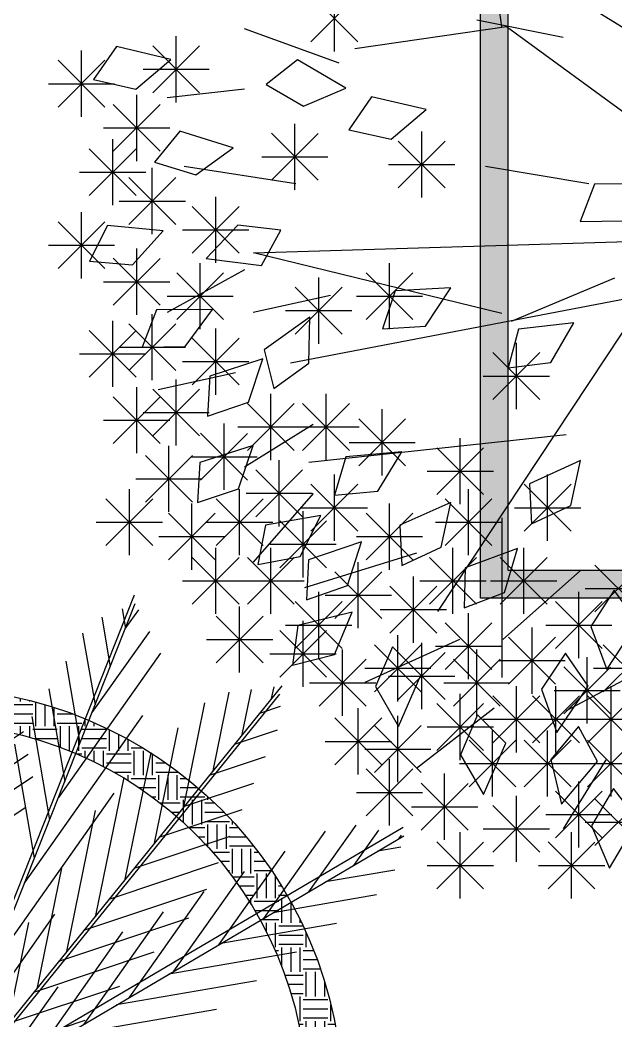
# Model space of a CAD drawing. Header units: metres. Extents: x 1769 to 3632, y 809 to 2652.
# Drawn here: x 2701.791 to 2702.437, y 1802.462 to 1803.548 of the extents above; entities that cross this region are included whole.
import ezdxf

# ---------------------------------------------------------------- set-up
doc = ezdxf.new("R2010")
doc.units = ezdxf.units.M
doc.header["$LTSCALE"] = 10
doc.layers.add('L-PLNT', color=66, linetype='Continuous')
doc.layers.add('L-PLNT-TREE', color=66, linetype='Continuous')

# ---------------------------------------------------------------- blocks, each defined once
blk = doc.blocks.new('A$Cdb7565ea')
at = {"layer": 'L-PLNT'}
h = blk.add_hatch(dxfattribs=at)
h.set_pattern_fill('EARTH', color=34, scale=0.0042)
edge = h.paths.add_edge_path()
edge.add_arc((0.3, 0.3), 0.3, 0, 360)
edge = h.paths.add_edge_path(flags=17)
edge.add_arc((0.3, 0.3), 0.2743, 0, 360)
at = {"layer": 'L-PLNT', "color": 34}
for radius in [0.3, 0.2743]:
    blk.add_circle((0.3, 0.3), radius, dxfattribs=at)
blk = doc.blocks.new('A$C6f957e21')
at = {"layer": 'L-PLNT'}
h = blk.add_hatch(dxfattribs=at)
h.set_pattern_fill('DASH', color=34, scale=0.003)
h.paths.add_polyline_path([(0, 1), (1, 1), (1, 0), (0, 0)])
h.paths.add_polyline_path([(0.97, 0.03), (0.03, 0.03), (0.03, 0.97), (0.97, 0.97)], flags=16)
at = {"layer": 'L-PLNT', "color": 34}
for points in [[(0, 1), (1, 1), (1, 0), (0, 0)], [(0.97, 0.03), (0.03, 0.03), (0.03, 0.97), (0.97, 0.97)]]:
    blk.add_lwpolyline(points, close=True, dxfattribs=at)
blk = doc.blocks.new('tronco')
at = {"layer": 'L-PLNT-TREE', "color": 44}
for p, q in [((17.98, 4.642), (17.649, 7.028)), ((18.063, 4.642), (15.329, 4.244)), ((22.87, 1.122), (18.063, 4.642)), ((13.506, 0.565), (22.38, 0.838)), ((17.98, -0.529), (13.506, 0.565)), ((20.383, -0.23), (14.169, -1.424)), ((20.568, -0.231), (16.82, -5.898)), ((19.14, -2.716), (14.5, -3.213)), ((17.98, -4.21), (17.98, -7.091)), ((22.869, -5.699), (19.14, -7.687))]:
    blk.add_line(p, q, dxfattribs=at)
blk = doc.blocks.new('hojas')
at = {"layer": 'L-PLNT-TREE', "color": 60}
for p, q in [((-13.5708, 4.4522), (-13.2201, 5.0162)), ((-12.6561, 4.0284), (-12.0219, 4.5223)), ((-12.3725, 3.4673), (-11.5981, 3.818)), ((-13.3604, 2.9033), (-12.7262, 3.4673)), ((-12.0219, 2.76), (-11.1042, 3.0435)), ((-11.1743, 2.2691), (-10.6834, 2.8331)), ((-13.6409, 0.5067), (-12.7963, 0.8604)), ((-13.4305, -0.2677), (-12.5859, -0.408)), ((-14.0647, -1.3258), (-13.5006, -1.6764)), ((-13.2201, -1.466), (-12.5158, -1.6063))]:
    blk.add_line(p, q, dxfattribs=at)
at = {"layer": 'L-PLNT-TREE', "color": 68}
for p, q in [((-11.1743, 1.705), (-10.6133, 2.0556)), ((-10.5401, 1.2812), (-9.9059, 1.4214)), ((-11.3176, 0.647), (-10.6834, 0.7872)), ((-10.6133, 0.4366), (-9.9791, 0.7872)), ((-11.034, -0.2677), (-10.1194, -0.408)), ((-10.6133, -1.0422), (-9.9791, -0.9721)), ((-11.3877, -1.2556), (-10.6133, -1.5361))]:
    blk.add_line(p, q, dxfattribs=at)
blk = doc.blocks.new('hojas3')
at = {"layer": 'L-PLNT-TREE', "color": 60}
for p, q in [((-16.1392, 7.1551), (-16.1392, 6.6127)), ((-14.8159, 7.1551), (-14.8159, 6.6127)), ((-16.331, 6.6921), (-15.9472, 7.0759)), ((-16.331, 7.0756), (-15.9475, 6.6921)), ((-15.0077, 6.6921), (-14.6239, 7.0759)), ((-15.0077, 7.0756), (-14.6242, 6.6921)), ((-17.0293, 6.8995), (-17.0293, 6.3571)), ((-15.5406, 6.8995), (-15.5406, 6.3571)), ((-17.2211, 6.4366), (-16.8373, 6.8204)), ((-17.2211, 6.8201), (-16.8375, 6.4366)), ((-16.4105, 6.8839), (-15.868, 6.8839)), ((-15.7324, 6.4366), (-15.3485, 6.8204)), ((-15.7324, 6.8201), (-15.3488, 6.4366)), ((-15.0872, 6.8839), (-14.5447, 6.8839)), ((-18.4078, 6.7633), (-18.4078, 6.2208)), ((-18.5995, 6.3003), (-18.2157, 6.6841)), ((-18.5995, 6.6838), (-18.216, 6.3003)), ((-17.5728, 6.7036), (-17.5728, 6.1612)), ((-16.4386, 6.7036), (-16.4386, 6.1612)), ((-15.1783, 6.7036), (-15.1783, 6.1612)), ((-17.7646, 6.2406), (-17.3808, 6.6245)), ((-17.7646, 6.6242), (-17.381, 6.2406)), ((-17.3005, 6.6283), (-16.7581, 6.6283)), ((-16.9742, 6.5759), (-16.9742, 6.0334)), ((-16.6303, 6.2406), (-16.2465, 6.6245)), ((-16.6303, 6.6242), (-16.2468, 6.2406)), ((-15.8118, 6.6283), (-15.2694, 6.6283)), ((-15.7769, 6.5759), (-15.7769, 6.0334)), ((-15.37, 6.2406), (-14.9862, 6.6245)), ((-15.37, 6.6242), (-14.9865, 6.2406)), ((-18.679, 6.492), (-18.1366, 6.492)), ((-17.166, 6.1129), (-16.7821, 6.4967)), ((-17.166, 6.4964), (-16.7824, 6.1129)), ((-15.9687, 6.1129), (-15.5848, 6.4967)), ((-15.9687, 6.4964), (-15.5851, 6.1129)), ((-18.0533, 6.4396), (-18.0533, 5.8972)), ((-17.844, 6.4324), (-17.3016, 6.4324)), ((-16.7098, 6.4324), (-16.1673, 6.4324)), ((-15.4495, 6.4324), (-14.9071, 6.4324)), ((-18.2451, 5.9766), (-17.8612, 6.3604)), ((-18.2451, 6.3601), (-17.8615, 5.9766)), ((-17.5098, 6.38), (-17.5098, 5.8375)), ((-14.6978, 6.38), (-14.6978, 5.8375)), ((-18.5259, 6.2522), (-18.5259, 5.7098)), ((-17.7016, 5.917), (-17.3177, 6.3008)), ((-17.7016, 6.3005), (-17.318, 5.917)), ((-17.2454, 6.3047), (-16.703, 6.3047)), ((-16.0481, 6.3047), (-15.5057, 6.3047)), ((-14.8896, 5.917), (-14.5057, 6.3008)), ((-14.8896, 6.3005), (-14.506, 5.917)), ((-18.7177, 5.7892), (-18.3339, 6.173)), ((-18.7177, 6.1728), (-18.3341, 5.7892)), ((-18.3245, 6.1684), (-17.7821, 6.1684)), ((-16.5567, 6.184), (-16.5567, 5.6416)), ((-17.781, 6.1087), (-17.2386, 6.1087)), ((-16.7485, 5.7211), (-16.3647, 6.1049)), ((-16.7485, 6.1046), (-16.3649, 5.7211)), ((-14.969, 6.1087), (-14.4266, 6.1087)), ((-18.8883, 6.0563), (-18.8883, 5.5139)), ((-17.8721, 5.9881), (-17.8721, 5.4457)), ((-17.0923, 6.0563), (-17.0923, 5.5139)), ((-16.0132, 6.0563), (-16.0132, 5.5139)), ((-19.08, 5.5933), (-18.6962, 5.9771)), ((-19.08, 5.9768), (-18.6965, 5.5933)), ((-18.7971, 5.981), (-18.2547, 5.981)), ((-18.0639, 5.5251), (-17.6801, 5.909)), ((-18.0639, 5.9087), (-17.6804, 5.5251)), ((-17.2841, 5.5933), (-16.9003, 5.9771)), ((-17.2841, 5.9768), (-16.9006, 5.5933)), ((-16.8279, 5.9128), (-16.2855, 5.9128)), ((-16.205, 5.5933), (-15.8212, 5.9771)), ((-16.205, 5.9768), (-15.8214, 5.5933)), ((-19.3687, 5.8604), (-19.3687, 5.3179)), ((-18.4078, 5.8604), (-18.4078, 5.3179)), ((-19.5605, 5.3974), (-19.1767, 5.7812)), ((-19.5605, 5.7809), (-19.177, 5.3974)), ((-19.1595, 5.7851), (-18.617, 5.7851)), ((-18.5995, 5.3974), (-18.2157, 5.7812)), ((-18.5995, 5.7809), (-18.216, 5.3974)), ((-17.3636, 5.7851), (-16.8211, 5.7851)), ((-16.2844, 5.7851), (-15.742, 5.7851)), ((-18.1434, 5.7169), (-17.6009, 5.7169)), ((-19.64, 5.5892), (-19.0975, 5.5892)), ((-18.8883, 5.6048), (-18.8883, 5.0624)), ((-18.679, 5.5892), (-18.1366, 5.5892)), ((-17.628, 5.6048), (-17.628, 5.0624)), ((-19.08, 5.1418), (-18.6962, 5.5257)), ((-19.08, 5.5254), (-18.6965, 5.1418)), ((-18.1715, 5.5367), (-18.1715, 4.9943)), ((-17.8197, 5.1418), (-17.4359, 5.5257)), ((-17.8197, 5.5254), (-17.4362, 5.1418)), ((-18.3632, 5.0737), (-17.9794, 5.4575)), ((-18.3632, 5.4573), (-17.9797, 5.0737)), ((-19.4869, 5.3408), (-19.4869, 4.7983)), ((-19.1595, 5.3336), (-18.617, 5.3336)), ((-18.5889, 5.3408), (-18.5889, 4.7983)), ((-17.8992, 5.3336), (-17.3567, 5.3336)), ((-15.4146, 5.4089), (-15.4146, 4.8665)), ((-19.6787, 4.8778), (-19.2948, 5.2616)), ((-19.6787, 5.2613), (-19.2951, 4.8778)), ((-18.7807, 4.8778), (-18.3969, 5.2616)), ((-18.7807, 5.2613), (-18.3972, 4.8778)), ((-18.4427, 5.2655), (-17.9002, 5.2655)), ((-15.6064, 4.9459), (-15.2225, 5.3298)), ((-15.6064, 5.3295), (-15.2228, 4.9459)), ((-19.2506, 5.213), (-19.2506, 4.6706)), ((-16.6749, 5.213), (-16.6749, 4.6706)), ((-19.4424, 4.75), (-19.0585, 5.1339)), ((-19.4424, 5.1336), (-19.0588, 4.75)), ((-18.2896, 5.0852), (-18.2896, 4.5428)), ((-17.628, 5.1534), (-17.628, 4.611)), ((-16.8666, 4.75), (-16.4828, 5.1339)), ((-16.8666, 5.1336), (-16.4831, 4.75)), ((-15.6858, 5.1377), (-15.1434, 5.1377)), ((-19.7581, 5.0696), (-19.2157, 5.0696)), ((-19.7232, 5.0171), (-19.7232, 4.4747)), ((-18.8601, 5.0696), (-18.3177, 5.0696)), ((-18.4814, 4.6222), (-18.0976, 5.0061)), ((-18.4814, 5.0058), (-18.0978, 4.6222)), ((-17.8197, 4.6904), (-17.4359, 5.0742)), ((-17.8197, 5.0739), (-17.4362, 4.6904)), ((-14.4721, 4.6222), (-14.0883, 5.0061)), ((-14.4721, 5.0058), (-14.0885, 4.6222)), ((-19.915, 4.5541), (-19.5311, 4.9379)), ((-19.915, 4.9377), (-19.5314, 4.5541)), ((-19.5218, 4.9418), (-18.9794, 4.9418)), ((-16.9461, 4.9418), (-16.4037, 4.9418)), ((-20.2037, 4.8893), (-20.2037, 4.3469)), ((-19.0064, 4.8893), (-19.0064, 4.3469)), ((-17.8992, 4.8822), (-17.3567, 4.8822)), ((-20.3955, 4.4263), (-20.0116, 4.8102)), ((-20.3955, 4.8099), (-20.0119, 4.4263)), ((-19.1982, 4.4263), (-18.8143, 4.8102)), ((-19.1982, 4.8099), (-18.8146, 4.4263)), ((-18.5608, 4.814), (-18.0184, 4.814)), ((-14.5515, 4.814), (-14.0091, 4.814)), ((-19.9944, 4.7459), (-19.452, 4.7459)), ((-17.754, 4.6934), (-17.754, 4.151)), ((-20.6212, 4.6338), (-20.6212, 4.0914)), ((-20.4749, 4.6181), (-19.9325, 4.6181)), ((-19.2776, 4.6181), (-18.7352, 4.6181)), ((-18.5259, 4.6338), (-18.5259, 4.0914)), ((-17.9458, 4.2304), (-17.5619, 4.6143)), ((-17.9458, 4.614), (-17.5622, 4.2304)), ((-16.5567, 4.6338), (-16.5567, 4.0914)), ((-20.8129, 4.1708), (-20.4291, 4.5546)), ((-20.8129, 4.5544), (-20.4294, 4.1708)), ((-20.2667, 4.5656), (-20.2667, 4.0232)), ((-19.605, 4.5656), (-19.605, 4.0232)), ((-18.7177, 4.1708), (-18.3339, 4.5546)), ((-18.7177, 4.5544), (-18.3341, 4.1708)), ((-16.7485, 4.1708), (-16.3647, 4.5546)), ((-16.7485, 4.5544), (-16.3649, 4.1708)), ((-20.4585, 4.1027), (-20.0746, 4.4865)), ((-20.4585, 4.4862), (-20.0749, 4.1027)), ((-19.7968, 4.1027), (-19.413, 4.4865)), ((-19.7968, 4.4862), (-19.4133, 4.1027)), ((-19.1246, 4.4379), (-19.1246, 3.8955)), ((-20.8924, 4.3626), (-20.3499, 4.3626)), ((-19.6681, 4.3697), (-19.6681, 3.8273)), ((-19.3163, 3.9749), (-18.9325, 4.3587)), ((-19.3163, 4.3584), (-18.9328, 3.9749)), ((-18.7971, 4.3626), (-18.2547, 4.3626)), ((-18.0252, 4.4222), (-17.4828, 4.4222)), ((-16.8279, 4.3626), (-16.2855, 4.3626)), ((-15.4776, 4.3697), (-15.4776, 3.8273)), ((-20.5379, 4.2944), (-19.9955, 4.2944)), ((-19.8763, 4.2944), (-19.3338, 4.2944)), ((-19.8598, 3.9067), (-19.476, 4.2906)), ((-19.8598, 4.2903), (-19.4763, 3.9067)), ((-15.6694, 3.9067), (-15.2855, 4.2906)), ((-15.6694, 4.2903), (-15.2858, 3.9067)), ((-20.7393, 4.1823), (-20.7393, 3.6399)), ((-20.9311, 3.7194), (-20.5472, 4.1032)), ((-20.9311, 4.1029), (-20.5475, 3.7194)), ((-19.3958, 4.1667), (-18.8533, 4.1667)), ((-18.8883, 4.1142), (-18.8883, 3.5718)), ((-21.2198, 4.0546), (-21.2198, 3.5121)), ((-20.0855, 4.0546), (-20.0855, 3.5121)), ((-19.9393, 4.0985), (-19.3968, 4.0985)), ((-19.08, 3.6512), (-18.6962, 4.035)), ((-19.08, 4.0348), (-18.6965, 3.6512)), ((-17.9903, 4.0546), (-17.9903, 3.5121)), ((-15.7488, 4.0985), (-15.2064, 4.0985)), ((-20.2773, 3.5916), (-19.8935, 3.9754)), ((-20.2773, 3.9751), (-19.8938, 3.5916)), ((-19.4239, 3.9864), (-19.4239, 3.444)), ((-18.4078, 3.9864), (-18.4078, 3.444)), ((-18.1821, 3.5916), (-17.7982, 3.9754)), ((-18.1821, 3.9751), (-17.7985, 3.5916)), ((-21.0105, 3.9111), (-20.4681, 3.9111)), ((-19.7232, 3.9183), (-19.7232, 3.3759)), ((-19.6157, 3.5234), (-19.2318, 3.9073)), ((-19.6157, 3.907), (-19.2321, 3.5234)), ((-18.5995, 3.5234), (-18.2157, 3.9073)), ((-18.5995, 3.907), (-18.216, 3.5234)), ((-20.3848, 3.7905), (-20.3848, 3.2481)), ((-20.3567, 3.7834), (-19.8143, 3.7834)), ((-19.915, 3.4553), (-19.5311, 3.8391)), ((-19.915, 3.8389), (-19.5314, 3.4553)), ((-19.1595, 3.843), (-18.617, 3.843)), ((-18.2615, 3.7834), (-17.7191, 3.7834)), ((-20.5766, 3.3275), (-20.1928, 3.7114)), ((-20.5766, 3.7111), (-20.1931, 3.3275)), ((-19.6951, 3.7152), (-19.1527, 3.7152)), ((-18.679, 3.7152), (-18.1366, 3.7152)), ((-19.9944, 3.6471), (-19.452, 3.6471)), ((-20.9205, 3.5946), (-20.9205, 3.0522)), ((-20.0225, 3.5946), (-20.0225, 3.0522)), ((-18.8883, 3.535), (-18.8883, 2.9926)), ((-17.2105, 3.5946), (-17.2105, 3.0522)), ((-21.1122, 3.1316), (-20.7284, 3.5155)), ((-21.1122, 3.5152), (-20.7287, 3.1316)), ((-20.6561, 3.5193), (-20.1136, 3.5193)), ((-20.2143, 3.1316), (-19.8305, 3.5155)), ((-20.2143, 3.5152), (-19.8307, 3.1316)), ((-19.542, 3.4668), (-19.542, 2.9244)), ((-19.08, 3.072), (-18.6962, 3.4558)), ((-19.08, 3.4555), (-18.6965, 3.072)), ((-17.4023, 3.1316), (-17.0184, 3.5155)), ((-17.4023, 3.5152), (-17.0187, 3.1316)), ((-19.7338, 3.0039), (-19.35, 3.3877)), ((-19.7338, 3.3874), (-19.3503, 3.0039)), ((-21.1917, 3.3234), (-20.6493, 3.3234)), ((-20.3848, 3.3391), (-20.3848, 2.7966)), ((-20.2937, 3.3234), (-19.7513, 3.3234)), ((-18.2896, 3.3391), (-18.2896, 2.7966)), ((-17.4817, 3.3234), (-16.9393, 3.3234)), ((-20.5766, 2.8761), (-20.1928, 3.2599)), ((-20.5766, 3.2596), (-20.1931, 2.8761)), ((-20.0225, 3.2709), (-20.0225, 2.7285)), ((-19.1595, 3.2638), (-18.617, 3.2638)), ((-18.4814, 2.8761), (-18.0976, 3.2599)), ((-18.4814, 3.2596), (-18.0978, 2.8761)), ((-21.2198, 3.1432), (-21.2198, 2.6007)), ((-20.2143, 2.8079), (-19.8305, 3.1918)), ((-20.2143, 3.1915), (-19.8307, 2.8079)), ((-19.8132, 3.1956), (-19.2708, 3.1956)), ((-20.8023, 3.0835), (-20.8023, 2.5411)), ((-20.6561, 3.0679), (-20.1136, 3.0679)), ((-19.2506, 3.0835), (-19.2506, 2.5411)), ((-18.5608, 3.0679), (-18.0184, 3.0679)), ((-20.9941, 2.6205), (-20.6103, 3.0044)), ((-20.9941, 3.0041), (-20.6105, 2.6205)), ((-20.2937, 2.9997), (-19.7513, 2.9997)), ((-19.7862, 3.0154), (-19.7862, 2.473)), ((-19.4424, 2.6205), (-19.0585, 3.0044)), ((-19.4424, 3.0041), (-19.0588, 2.6205)), ((-19.978, 2.5524), (-19.5941, 2.9362)), ((-19.978, 2.936), (-19.5944, 2.5524)), ((-21.0735, 2.8123), (-20.5311, 2.8123)), ((-20.3848, 2.8195), (-20.3848, 2.2771)), ((-20.0225, 2.8195), (-20.0225, 2.2771)), ((-19.5218, 2.8123), (-18.9794, 2.8123)), ((-20.8653, 2.7599), (-20.8653, 2.2174)), ((-20.5766, 2.3565), (-20.1928, 2.7403)), ((-20.5766, 2.74), (-20.1931, 2.3565)), ((-20.2143, 2.3565), (-19.8305, 2.7403)), ((-20.2143, 2.74), (-19.8307, 2.3565)), ((-20.0574, 2.7442), (-19.515, 2.7442)), ((-18.9513, 2.7599), (-18.9513, 2.2174)), ((-21.0571, 2.2969), (-20.6733, 2.6807)), ((-21.0571, 2.6804), (-20.6736, 2.2969)), ((-19.605, 2.6917), (-19.605, 2.1493)), ((-19.143, 2.2969), (-18.7592, 2.6807)), ((-19.143, 2.6804), (-18.7595, 2.2969)), ((-20.6561, 2.5483), (-20.1136, 2.5483)), ((-20.2937, 2.5483), (-19.7513, 2.5483)), ((-19.7968, 2.2287), (-19.413, 2.6126)), ((-19.7968, 2.6123), (-19.4133, 2.2287))]:
    blk.add_line(p, q, dxfattribs=at)
at = {"layer": 'L-PLNT-TREE', "color": 68}
for p, q in [((-21.4116, 3.5916), (-21.0277, 3.9754)), ((-21.4116, 3.9751), (-21.028, 3.5916)), ((-21.491, 3.7834), (-20.9486, 3.7834)), ((-21.4116, 2.6802), (-21.0277, 3.064)), ((-21.4116, 3.0637), (-21.028, 2.6802)), ((-21.491, 2.8719), (-20.9486, 2.8719))]:
    blk.add_line(p, q, dxfattribs=at)
blk = doc.blocks.new('hojas2')
at = {"layer": 'L-PLNT-TREE', "color": 60}
for points in [[(-7.5346, -18.1451), (-7.1894, -18.224), (-6.9017, -17.9821), (-7.347, -17.8756)], [(-6.1232, -18.1883), (-5.816, -18.3644), (-5.4703, -18.217), (-5.8651, -17.9853)], [(-5.4449, -18.5587), (-5.0992, -18.635), (-4.8133, -18.3909), (-5.2593, -18.2878)], [(-7.036, -18.8238), (-6.6974, -18.9271), (-6.3931, -18.7065), (-6.8296, -18.5684)], [(-3.5501, -19.3099), (-3.1961, -19.3028), (-2.9756, -18.9984), (-3.4334, -19.003)], [(-7.5696, -19.634), (-7.2169, -19.6643), (-6.9654, -19.3849), (-7.4212, -19.3411)], [(-6.0032, -19.38), (-6.355, -19.3404), (-6.6137, -19.6131), (-6.1593, -19.6688)], [(-5.1702, -20.1888), (-4.8168, -20.167), (-4.6091, -19.8537), (-5.0664, -19.8774)], [(-7.138, -20.3394), (-6.784, -20.3342), (-6.5618, -20.0311), (-7.0196, -20.0332)], [(-6.059, -20.6782), (-5.7726, -20.47), (-5.7657, -20.0942), (-6.1387, -20.3597)], [(-4.1421, -20.508), (-3.7907, -20.4651), (-3.602, -20.14), (-4.057, -20.1909)], [(-6.6011, -20.9052), (-6.2661, -20.7905), (-6.1489, -20.4334), (-6.5835, -20.5773)]]:
    blk.add_lwpolyline(points, close=True, dxfattribs=at)
at = {"layer": 'L-PLNT-TREE', "color": 68}
for points in [[(-6.6848, -21.6117), (-6.3487, -21.5004), (-6.2278, -21.1446), (-6.6638, -21.284)], [(-5.5613, -21.5526), (-5.209, -21.518), (-5.0127, -21.1974), (-5.4688, -21.2376)], [(-3.9485, -21.785), (-3.6275, -21.6356), (-3.5486, -21.2681), (-3.9656, -21.4571)], [(-5.012, -22.1262), (-4.6903, -21.9783), (-4.6097, -21.6112), (-5.0276, -21.7983)], [(-6.1913, -22.1192), (-5.8433, -22.0541), (-5.6756, -21.7177), (-6.1265, -21.7973)], [(-5.7912, -22.4083), (-5.4566, -22.2924), (-5.3407, -21.9348), (-5.7748, -22.0804)], [(-4.5003, -22.4752), (-4.1695, -22.349), (-4.0647, -21.988), (-4.494, -22.147)], [(-3.2731, -22.3291), (-3.4643, -22.6271), (-3.3343, -22.9798), (-3.0832, -22.5969)], [(-5.9057, -22.9452), (-5.5628, -22.8568), (-5.4182, -22.5099), (-5.8627, -22.6197)], [(-5.088, -22.7935), (-5.2264, -23.1194), (-5.0391, -23.4452), (-4.8558, -23.0257)], [(-3.6715, -22.8446), (-3.8671, -23.1398), (-3.7422, -23.4943), (-3.4856, -23.1152)], [(-4.3915, -23.3515), (-4.53, -23.6774), (-4.3426, -24.0032), (-4.1593, -23.5837)], [(-3.5648, -23.4451), (-3.791, -23.7175), (-3.7051, -24.0834), (-3.4091, -23.7341)], [(-3.2794, -23.9549), (-3.4573, -24.261), (-3.3119, -24.6076), (-3.0779, -24.2141)]]:
    blk.add_lwpolyline(points, close=True, dxfattribs=at)
blk = doc.blocks.new('OLIVO NEGRO')
at = {"layer": 'L-PLNT-TREE', "color": 1, "xscale": 0.2002910897621117, "yscale": 0.2002910897621117, "zscale": 0.2002910897621117}
for name, p, rotation in [('hojas3', (147.5546, 247.5058), 90), ('hojas', (144.3175, 244.3206), 180)]:
    blk.add_blockref(name, p, dxfattribs=dict(at, rotation=rotation))
blk.add_blockref('hojas2', (147.7048, 248.1797), dxfattribs=at)
at = {"layer": 'L-PLNT-TREE', "color": 7, "xscale": 0.09101477822706859, "yscale": 0.09101477822706859, "zscale": 0.09101477822706859}
blk.add_blockref('tronco', (145.2287, 244.2092), dxfattribs=at)
blk = doc.blocks.new('A$C92ef219a')
at = {"layer": 'L-PLNT'}
h = blk.add_hatch(dxfattribs=at)
h.set_pattern_fill('EARTH', color=34, scale=0.0042)
edge = h.paths.add_edge_path()
edge.add_arc((0.45, 0.45), 0.45, 0, 360)
edge = h.paths.add_edge_path(flags=17)
edge.add_arc((0.45, 0.45), 0.4114, 0, 360)
at = {"layer": 'L-PLNT', "color": 34}
for radius in [0.45, 0.4114]:
    blk.add_circle((0.45, 0.45), radius, dxfattribs=at)
blk = doc.blocks.new('A$C491C4D06')
at = {"layer": 'L-PLNT', "color": 48, "linetype": 'Continuous'}
for p, q in [((5.603, 5.904), (8.754, 10.856)), ((5.594, 5.81), (8.745, 10.763)), ((5.603, 5.904), (11.112, 7.869)), ((5.594, 5.81), (11.102, 7.776)), ((2.817, 0.783), (5.603, 5.904)), ((2.808, 0.69), (5.594, 5.81))]:
    blk.add_line(p, q, dxfattribs=at)
at = {"layer": 'L-PLNT', "color": 78, "linetype": 'Continuous', "true_color": 0x2e3d00}
for p, q in [((8.595, 10.732), (8.591, 10.521)), ((8.837, 10.441), (8.069, 9.701)), ((7.897, 10.297), (7.88, 9.404)), ((7.427, 9.782), (7.406, 8.659)), ((8.595, 9.569), (7.021, 8.053)), ((10.616, 7.984), (9.986, 7.377)), ((9.817, 7.853), (8.933, 7.002)), ((7.269, 7.654), (5.972, 6.405)), ((8.883, 7.592), (7.88, 6.626)), ((10.696, 7.209), (9.572, 7.23)), ((7.155, 6.885), (6.301, 6.062)), ((9.737, 6.767), (8.348, 6.793)), ((8.779, 6.325), (7.124, 6.356)), ((5.235, 5.151), (4.23, 4.595)), ((5.034, 4.782), (5.013, 3.676)), ((4.826, 4.4), (3.635, 3.742)), ((4.558, 3.906), (4.529, 2.363)), ((4.418, 3.649), (3.204, 2.978)), ((4.082, 3.031), (4.055, 1.647)), ((6.079, 2.605), (5.346, 1.9)), ((3.805, 2.522), (2.987, 2.07)), ((3.605, 2.156), (3.584, 1.017)), ((3.396, 1.771), (2.842, 1.465)), ((3.129, 1.28), (3.12, 0.787))]:
    blk.add_line(p, q, dxfattribs=at)
at = {"layer": 'L-PLNT', "color": 66, "linetype": 'Continuous'}
for p, q in [((8.364, 10.686), (8.354, 10.148)), ((8.765, 10.691), (8.594, 10.525)), ((8.131, 10.555), (8.117, 9.776)), ((8.909, 10.191), (7.545, 8.877)), ((7.662, 10.04), (7.643, 9.031)), ((7.192, 9.525), (7.169, 8.286)), ((8.136, 8.808), (6.497, 7.229)), ((10.284, 7.983), (9.459, 7.189)), ((10.845, 7.886), (10.512, 7.565)), ((11.074, 7.788), (11.038, 7.753)), ((9.35, 7.722), (8.406, 6.814)), ((11.047, 7.662), (10.796, 7.666)), ((8.416, 7.461), (7.354, 6.438)), ((10.936, 7.434), (10.184, 7.448)), ((7.949, 7.331), (6.827, 6.25)), ((10.216, 6.988), (8.96, 7.011)), ((9.258, 6.546), (7.736, 6.575)), ((5.031, 4.775), (3.932, 4.169)), ((4.796, 4.344), (4.771, 3.019)), ((4.622, 4.024), (3.338, 3.315)), ((4.32, 3.469), (4.291, 1.962)), ((4.213, 3.273), (3.132, 2.676)), ((5.994, 3.163), (5.27, 2.465)), ((4.009, 2.898), (3.059, 2.373)), ((6.037, 2.884), (5.253, 2.129)), ((3.843, 2.593), (3.82, 1.332)), ((6.121, 2.327), (5.44, 1.671)), ((3.6, 2.147), (2.914, 1.768)), ((3.367, 1.718), (3.351, 0.86)), ((3.192, 1.396), (2.769, 1.162)), ((2.987, 1.02), (2.782, 0.907)), ((2.891, 0.843), (2.888, 0.715))]:
    blk.add_line(p, q, dxfattribs=at)

msp = doc.modelspace()

# ---------------------------------------------------------------- block references
at = {"layer": 'L-PLNT'}
for name, p in [('A$C6f957e21', (2702.2898, 1802.9209)), ('A$C92ef219a', (2701.2404, 1801.9236)), ('A$Cdb7565ea', (2702.3309, 1801.9078))]:
    msp.add_blockref(name, p, dxfattribs=at)
at = {"layer": 'L-PLNT', "color": 74, "linetype": 'ByBlock', "xscale": 0.1012506165246655, "yscale": 0.1012506165246655, "zscale": 0.1012506165246655}
for p, rotation in [((2702.3667, 1802.8429), 169.5684973462434), ((2701.2512, 1801.6781), 10.85515194917424)]:
    msp.add_blockref('A$C491C4D06', p, dxfattribs=dict(at, rotation=rotation))
at = {"layer": 'L-PLNT-TREE', "xscale": 0.6613854416671248, "yscale": 0.6613854416671248, "zscale": 0.6613854416671248}
msp.add_blockref('OLIVO NEGRO', (2605.1787, 1641.7451), dxfattribs=at)

doc.saveas('drawing.dxf')
